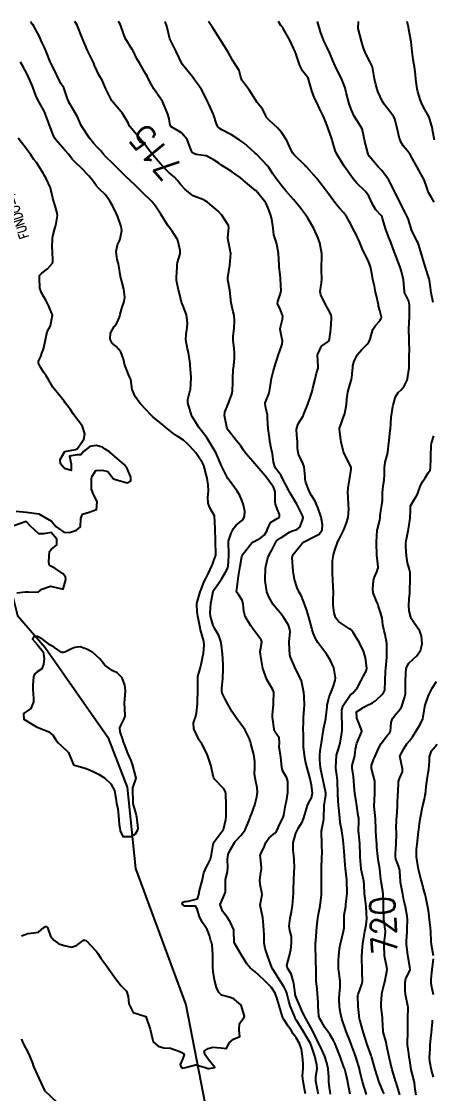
# Model space of a CAD drawing. Header units: metres. Extents: x 298520 to 308411, y 7433745 to 7450750.
# Drawn here: x 298848.1 to 298913.6, y 7450578.9 to 7450750 of the extents above; entities that cross this region are included whole.
import ezdxf
from ezdxf.enums import TextEntityAlignment as Align

# ---------------------------------------------------------------- set-up
doc = ezdxf.new("R2010")
doc.units = ezdxf.units.M
doc.header["$LTSCALE"] = 10
for name, color, linetype in [('Cotas', 45, 'Continuous'), ('Curvas de Nivel 1m', 11, 'Continuous'), ('Curvas de Nivel 5m', 15, 'Continuous'), ('Hidrografia', 140, 'Continuous'), ('TEXTO', 45, 'Continuous')]:
    doc.layers.add(name, color=color, linetype=linetype)
doc.styles.add('ROMANS', font='romans', dxfattribs={"height": 0.2})
doc.styles.add('Style-STANDARD', font='STANDARD.shx')

msp = doc.modelspace()

# ---------------------------------------------------------------- linework, layer by layer
at = {"layer": 'Curvas de Nivel 1m', "flags": 128}
for points, elevation in [([(298893.39, 7450578.9), (298893.27, 7450579.41), (298892.99, 7450580.91), (298892.91, 7450581.79), (298892.98, 7450582.91), (298892.98, 7450583.75), (298892.91, 7450584.91), (298892.72, 7450586.04), (298892.4, 7450586.91), (298891.87, 7450587.81), (298891.4, 7450588.45), (298891.13, 7450588.93), (298890.63, 7450589.68), (298889.9, 7450590.76), (298889.79, 7450590.95), (298889.7, 7450591.16), (298889.16, 7450592.96), (298888.86, 7450594.05), (298888.51, 7450594.96), (298887.97, 7450595.83), (298886.85, 7450596.98), (298885.99, 7450597.76), (298885.33, 7450598.34), (298884.57, 7450599.01), (298884.28, 7450599.29), (298884.01, 7450599.65), (298883.16, 7450601.03), (298882.05, 7450602.91), (298882.01, 7450603.04), (298881.94, 7450604.92), (298881.93, 7450605.04), (298881.36, 7450606.33), (298880.87, 7450607.06), (298880.11, 7450608.04), (298879.78, 7450609.07), (298880.13, 7450609.93), (298880.61, 7450611.06), (298880.64, 7450612.58), (298880.64, 7450613.06), (298880.92, 7450614.31), (298881.01, 7450615.05), (298880.95, 7450616.31), (298881.03, 7450617.05), (298881.42, 7450617.85), (298882.1, 7450619.04), (298882.15, 7450619.14), (298882.25, 7450619.27), (298883.12, 7450620.16), (298883.76, 7450621.02), (298883.92, 7450621.37), (298884.28, 7450622.29), (298884.49, 7450622.82), (298884.57, 7450623.02), (298884.77, 7450623.49), (298885.31, 7450625), (298885.6, 7450626.28), (298885.7, 7450627), (298885.66, 7450627.68), (298885.38, 7450629), (298885.25, 7450629.89), (298885.28, 7450631.01), (298885.29, 7450631.91), (298885.13, 7450633.01), (298884.68, 7450634.76), (298884.62, 7450635.02), (298884.57, 7450635.16), (298884.44, 7450635.54), (298883.69, 7450637.03), (298882.48, 7450638.65), (298882.19, 7450639.04), (298881.7, 7450639.83), (298880.99, 7450641.06), (298880.51, 7450641.93), (298880.15, 7450642.7), (298880.04, 7450643.07), (298880.02, 7450643.58), (298880.17, 7450645.07), (298880.24, 7450646.73), (298880.24, 7450647.06), (298880.23, 7450647.41), (298880.12, 7450649.07), (298880, 7450650.45), (298879.89, 7450651.07), (298879.55, 7450651.99), (298878.89, 7450653.09), (298878.65, 7450653.62), (298878.23, 7450655.09), (298878.16, 7450655.62), (298878.27, 7450657.09), (298878.65, 7450659.03), (298878.67, 7450659.09), (298878.69, 7450659.12), (298878.71, 7450659.16), (298879.52, 7450660.29), (298880.01, 7450661.07), (298880.76, 7450662.39), (298880.97, 7450662.85), (298881.02, 7450663.06), (298881.16, 7450664.69), (298881.17, 7450665.06), (298881.09, 7450666.78), (298881.11, 7450667.06), (298881.54, 7450668.34), (298881.91, 7450669.05), (298882.31, 7450669.58), (298882.85, 7450670.03), (298883.41, 7450670.48), (298883.67, 7450671.03), (298883.7, 7450671.86), (298883.43, 7450673.03), (298883.29, 7450673.43), (298882.9, 7450674.33), (298882.49, 7450675.04), (298881.21, 7450676.78), (298880.99, 7450677.06), (298880.93, 7450677.14), (298879.98, 7450679.07), (298879.25, 7450680.81), (298879.13, 7450681.08), (298878.99, 7450681.37), (298878.35, 7450682.44), (298877.92, 7450683.1), (298877.56, 7450683.65), (298877.02, 7450684.38), (298876.43, 7450685.12), (298875.33, 7450686.85), (298875.19, 7450687.13), (298875.06, 7450687.5), (298874.62, 7450689.13), (298874.59, 7450689.63), (298875, 7450691.13), (298875.02, 7450691.21), (298875.12, 7450693.13), (298874.98, 7450695.13), (298874.96, 7450695.32), (298874.72, 7450697.13), (298874.57, 7450697.74), (298874.28, 7450699.14), (298874.34, 7450700), (298874.51, 7450701.14), (298874.55, 7450701.81), (298874.41, 7450703.14), (298873.86, 7450704.55), (298873.62, 7450705.15), (298873.28, 7450706.54), (298873.12, 7450707.15), (298872.78, 7450708.63), (298872.8, 7450709.16), (298872.9, 7450710.73), (298872.92, 7450711.16), (298872.98, 7450711.52), (298873.36, 7450712.87), (298873.41, 7450713.1), (298873.41, 7450713.15), (298873.37, 7450713.43), (298873.06, 7450714.83), (298872.94, 7450715.16), (298872.1, 7450716.48), (298871.56, 7450717.18), (298871.5, 7450717.26), (298871.42, 7450717.4), (298870.28, 7450719.19), (298869.45, 7450720.48), (298868.85, 7450721.21), (298867.47, 7450722.54), (298866.8, 7450723.23), (298866.15, 7450723.9), (298865.5, 7450724.47), (298864.66, 7450725.26), (298863.52, 7450726.45), (298862.66, 7450727.28), (298861.54, 7450728.37), (298861.1, 7450728.85), (298860.71, 7450729.3), (298860.16, 7450729.92), (298859.56, 7450730.52), (298858.92, 7450731.33), (298857.6, 7450733.34), (298857, 7450734.73), (298856.66, 7450735.35), (298856.26, 7450735.99), (298855.64, 7450737.07), (298855.5, 7450737.37), (298855.44, 7450737.58), (298854.81, 7450739.38), (298854.36, 7450740.06), (298853.72, 7450741.39), (298853.69, 7450741.45), (298852.72, 7450743.4), (298851.99, 7450745.16), (298851.9, 7450745.41), (298851.75, 7450745.78), (298851.22, 7450746.88), (298850.98, 7450747.42), (298850.04, 7450749.19), (298849.88, 7450749.44), (298849.84, 7450749.49), (298849.79, 7450749.54), (298849.57, 7450749.95)], 714), ([(298897.35, 7450578.86), (298897.17, 7450580.26), (298897.11, 7450580.86), (298897.08, 7450581.57), (298896.97, 7450582.86), (298896.79, 7450583.83), (298896.46, 7450584.87), (298895.85, 7450586.18), (298895.51, 7450586.88), (298895.18, 7450587.58), (298894.54, 7450588.89), (298893.89, 7450590.07), (298893.43, 7450590.9), (298892.91, 7450591.91), (298892.45, 7450592.91), (298891.95, 7450594.15), (298891.75, 7450594.73), (298891.72, 7450594.92), (298891.51, 7450596.47), (298891.42, 7450596.93), (298891.09, 7450598.03), (298890.52, 7450598.94), (298890.42, 7450599.36), (298890.83, 7450600.94), (298891.04, 7450601.93), (298891.16, 7450602.93), (298891.12, 7450603.99), (298890.85, 7450604.94), (298890.76, 7450605.62), (298890.95, 7450606.94), (298891.14, 7450607.9), (298891.32, 7450608.93), (298891.43, 7450610.22), (298891.46, 7450610.93), (298891.47, 7450611.61), (298891.5, 7450612.93), (298891.59, 7450614.33), (298891.6, 7450614.93), (298891.55, 7450616.27), (298891.5, 7450616.93), (298891.39, 7450617.77), (298891.39, 7450618.93), (298891.82, 7450620.49), (298892.03, 7450620.92), (298892.27, 7450621.32), (298892.87, 7450622.32), (298893.11, 7450622.91), (298893.38, 7450623.83), (298893.69, 7450624.91), (298893.88, 7450625.34), (298894.33, 7450626.13), (298894.5, 7450626.9), (298894.35, 7450628.15), (298894.17, 7450628.9), (298894.11, 7450629.16), (298893.63, 7450630.91), (298893.38, 7450631.92), (298893.22, 7450632.91), (298893.06, 7450634.27), (298893.03, 7450634.91), (298893.03, 7450636.33), (298893.01, 7450636.91), (298893.04, 7450638.35), (298893.08, 7450638.91), (298893.18, 7450640.23), (298893.19, 7450640.91), (298893.15, 7450642.28), (298893.1, 7450642.91), (298892.72, 7450644.75), (298892.65, 7450644.92), (298892.55, 7450645.11), (298891.67, 7450646.93), (298890.96, 7450648.56), (298890.87, 7450648.94), (298890.78, 7450650.78), (298890.78, 7450650.94), (298890.91, 7450652.66), (298890.89, 7450652.94), (298890.65, 7450653.66), (298889.89, 7450654.95), (298889.33, 7450655.61), (298888.69, 7450656.34), (298888.21, 7450656.97), (298887.52, 7450658.16), (298887.23, 7450658.98), (298886.95, 7450660.78), (298886.94, 7450660.99), (298887.01, 7450662.74), (298887.05, 7450662.99), (298887.37, 7450664.4), (298887.61, 7450664.98), (298888.06, 7450665.71), (298888.7, 7450666.97), (298888.74, 7450667.05), (298888.81, 7450667.16), (298889.44, 7450667.58), (298890.83, 7450668.51), (298891.12, 7450668.65), (298891.98, 7450668.93), (298892.48, 7450669.28), (298892.85, 7450670.22), (298892.99, 7450670.79), (298892.98, 7450670.92), (298892.95, 7450671), (298892.87, 7450671.16), (298892, 7450672.93), (298890.9, 7450674.81), (298890.85, 7450674.89), (298890.83, 7450674.94), (298890.73, 7450675.12), (298889.76, 7450676.96), (298889.48, 7450677.5), (298888.95, 7450678.2), (298888.63, 7450678.64), (298888.46, 7450678.97), (298888.28, 7450679.65), (298888.11, 7450680.97), (298887.92, 7450681.9), (298887.69, 7450682.98), (298887.62, 7450683.59), (298887.41, 7450684.98), (298887.3, 7450686.74), (298887.31, 7450686.99), (298887.29, 7450687.22), (298887.07, 7450688.25), (298886.94, 7450688.99), (298886.94, 7450689.13), (298887.08, 7450689.48), (298887.54, 7450690.54), (298887.64, 7450690.98), (298887.72, 7450691.59), (298887.94, 7450692.98), (298888.2, 7450694.04), (298888.48, 7450694.97), (298888.64, 7450695.47), (298889.12, 7450696.96), (298889.17, 7450697.11), (298889.66, 7450698.48), (298889.68, 7450698.96), (298889.34, 7450700.83), (298889.34, 7450700.96), (298889.71, 7450702.48), (298889.77, 7450702.95), (298889.26, 7450704.2), (298889, 7450704.7), (298888.93, 7450704.96), (298888.95, 7450705.28), (298889.28, 7450706.24), (298889.46, 7450706.79), (298889.48, 7450706.96), (298889.39, 7450708.88), (298889.39, 7450708.96), (298889.32, 7450709.56), (298889.15, 7450710.78), (298889.15, 7450710.96), (298889.16, 7450711.13), (298889.06, 7450712.96), (298888.82, 7450714.41), (298888.63, 7450714.97), (298888.34, 7450715.93), (298888.2, 7450716.98), (298888, 7450718.4), (298887.84, 7450718.98), (298887.74, 7450719.29), (298887.44, 7450720.19), (298887.03, 7450720.99), (298885.48, 7450722.93), (298885.4, 7450723.01), (298883.5, 7450724.57), (298883.25, 7450724.78), (298882.95, 7450725.04), (298882.12, 7450725.66), (298881.51, 7450726.06), (298879.89, 7450727.08), (298879.53, 7450727.33), (298878.67, 7450727.95), (298877.54, 7450728.5), (298875.93, 7450728.74), (298875.55, 7450728.89), (298875.26, 7450729.13), (298875.02, 7450729.67), (298874.49, 7450731.14), (298873.59, 7450732.16), (298871.92, 7450733.18), (298871.78, 7450733.35), (298871.62, 7450734.42), (298871.43, 7450735.18), (298870.91, 7450736.45), (298870.55, 7450737.19), (298869.66, 7450738.52), (298869.17, 7450739.21), (298868.57, 7450740.32), (298868.1, 7450741.22), (298867.7, 7450741.91), (298866.93, 7450743.23), (298866.49, 7450744), (298865.88, 7450745.25), (298865.83, 7450745.34), (298865.75, 7450745.47), (298864.59, 7450747.26), (298863.98, 7450749.08), (298863.91, 7450749.27), (298863.8, 7450749.49), (298863.53, 7450749.95)], 716), ([(298900.47, 7450578.82), (298900.19, 7450580.42), (298900.11, 7450580.83), (298899.8, 7450582.17), (298899.62, 7450582.83), (298899.51, 7450583.14), (298898.88, 7450584.84), (298898.27, 7450586.44), (298898.08, 7450586.85), (298897.87, 7450587.31), (298897.32, 7450588.3), (298896.91, 7450588.86), (298896.47, 7450589.45), (298895.9, 7450590.42), (298895.66, 7450590.88), (298895.52, 7450591.27), (298895.39, 7450592.89), (298895.38, 7450593.45), (298895.28, 7450594.89), (298895.21, 7450595.64), (298895.1, 7450596.89), (298895.06, 7450597.82), (298895.05, 7450598.89), (298895.03, 7450599.87), (298895, 7450600.89), (298894.95, 7450601.98), (298894.96, 7450602.89), (298895.06, 7450603.89), (298895.15, 7450604.89), (298895.24, 7450606.04), (298895.33, 7450606.88), (298895.44, 7450607.54), (298895.71, 7450608.88), (298895.9, 7450610.64), (298895.91, 7450610.87), (298895.92, 7450611.1), (298895.91, 7450612.87), (298895.93, 7450614.61), (298895.93, 7450614.87), (298895.99, 7450616.65), (298896, 7450616.87), (298896.01, 7450617.08), (298895.99, 7450618.87), (298895.92, 7450620.53), (298895.94, 7450620.87), (298896.28, 7450622.68), (298896.31, 7450622.85), (298896.31, 7450622.87), (298896.33, 7450624.85), (298896.34, 7450624.87), (298896.62, 7450626.57), (298896.61, 7450626.87), (298896.35, 7450628.11), (298896.18, 7450628.87), (298895.85, 7450630.35), (298895.75, 7450630.88), (298895.66, 7450632.15), (298895.65, 7450632.88), (298895.7, 7450633.59), (298895.9, 7450634.88), (298896.2, 7450636.63), (298896.24, 7450636.87), (298896.26, 7450637.06), (298896.47, 7450638.03), (298896.61, 7450638.74), (298896.63, 7450638.87), (298896.81, 7450640.56), (298896.85, 7450640.87), (298897.15, 7450642.23), (298897.39, 7450642.86), (298897.74, 7450643.65), (298898.13, 7450644.85), (298898.17, 7450645.24), (298897.87, 7450646.86), (298897.33, 7450648.11), (298896.85, 7450648.87), (298896.6, 7450649.2), (298895.32, 7450650.89), (298895.06, 7450651.33), (298894.64, 7450652.28), (298894.43, 7450652.9), (298894.36, 7450653.19), (298893.93, 7450654.91), (298893.6, 7450655.99), (298893.29, 7450656.91), (298892.71, 7450658.25), (298892.35, 7450658.92), (298892.04, 7450659.61), (298891.62, 7450660.93), (298891.42, 7450662.27), (298891.36, 7450662.93), (298891.26, 7450664.46), (298891.41, 7450664.93), (298892.02, 7450665.71), (298892.81, 7450666.65), (298893.15, 7450666.92), (298894.82, 7450667.77), (298895.53, 7450668.18), (298896.01, 7450668.88), (298896.08, 7450669.64), (298895.87, 7450670.88), (298895.36, 7450672.4), (298895.15, 7450672.89), (298894.89, 7450673.43), (298894.34, 7450674.34), (298894.02, 7450674.9), (298893.44, 7450676.39), (298893.33, 7450676.91), (298893.31, 7450677.29), (298893.18, 7450678.92), (298892.96, 7450679.47), (298892.28, 7450680.93), (298892.1, 7450681.82), (298892.08, 7450682.93), (298891.97, 7450683.97), (298891.94, 7450684.93), (298892.21, 7450685.76), (298892.93, 7450686.92), (298892.98, 7450687), (298893.06, 7450687.18), (298893.77, 7450688.91), (298894.12, 7450689.95), (298894.41, 7450690.9), (298894.56, 7450691.44), (298894.9, 7450692.89), (298895.13, 7450693.84), (298895.38, 7450694.65), (298895.41, 7450694.89), (298895.31, 7450696.75), (298895.32, 7450696.89), (298895.91, 7450698.16), (298896.91, 7450698.87), (298897.09, 7450698.97), (298897.2, 7450699.26), (298897.43, 7450700.87), (298897.5, 7450702.6), (298897.52, 7450702.87), (298897.49, 7450703.12), (298897.25, 7450703.6), (298896.53, 7450704.88), (298895.84, 7450706.33), (298895.73, 7450706.89), (298895.94, 7450708.25), (298895.99, 7450708.88), (298895.94, 7450710.27), (298895.93, 7450710.88), (298895.99, 7450712.24), (298895.97, 7450712.88), (298895.64, 7450714.63), (298895.56, 7450714.89), (298895.39, 7450715.36), (298894.69, 7450716.9), (298893.75, 7450718.59), (298893.54, 7450718.91), (298893.43, 7450719.06), (298892.64, 7450720.12), (298891.98, 7450720.93), (298891.46, 7450721.53), (298890.23, 7450722.95), (298889.49, 7450723.82), (298889, 7450724.47), (298888.64, 7450724.97), (298888.18, 7450725.65), (298887.52, 7450726.65), (298887.24, 7450726.99), (298885.55, 7450728.77), (298885.3, 7450729.01), (298883.57, 7450730.53), (298883.28, 7450730.74), (298882.82, 7450731.04), (298881.58, 7450731.86), (298880.03, 7450732.64), (298879.6, 7450732.91), (298879.43, 7450733.08), (298879.24, 7450733.45), (298878.72, 7450735.09), (298877.97, 7450736.76), (298877.81, 7450737.1), (298877.65, 7450737.46), (298876.78, 7450739.11), (298876.32, 7450739.76), (298875.69, 7450740.64), (298875.34, 7450741.13), (298873.72, 7450743.15), (298872.74, 7450745.16), (298871.76, 7450747.17), (298871.24, 7450749.18), (298870.99, 7450749.95)], 717), ([(298903.1, 7450578.79), (298902.76, 7450579.78), (298902.47, 7450580.8), (298902.06, 7450582.56), (298902.01, 7450582.81), (298901.97, 7450582.96), (298901.82, 7450583.43), (298901.39, 7450584.81), (298901.13, 7450585.54), (298900.65, 7450586.82), (298900.44, 7450587.4), (298899.88, 7450588.83), (298899.15, 7450590.84), (298898.95, 7450591.81), (298898.81, 7450592.84), (298898.74, 7450594.04), (298898.78, 7450594.84), (298898.89, 7450595.91), (298898.92, 7450596.84), (298898.72, 7450598.11), (298898.63, 7450598.84), (298898.66, 7450600.2), (298898.69, 7450600.84), (298898.8, 7450602.08), (298898.95, 7450602.84), (298899.17, 7450603.73), (298899.45, 7450604.84), (298899.53, 7450605.38), (298899.54, 7450606.84), (298899.56, 7450607.37), (298899.78, 7450608.83), (298899.82, 7450609.13), (298900.01, 7450610.83), (298900.01, 7450610.96), (298899.97, 7450612.83), (298899.95, 7450613.05), (298899.73, 7450614.83), (298899.69, 7450615.35), (298899.57, 7450616.84), (298899.52, 7450617.54), (298899.42, 7450618.84), (298899.33, 7450619.76), (298899.16, 7450620.84), (298898.92, 7450622.2), (298898.85, 7450622.84), (298898.67, 7450624.49), (298898.62, 7450624.85), (298898.53, 7450626.65), (298898.53, 7450626.85), (298898.49, 7450628.72), (298898.48, 7450628.85), (298898.37, 7450629.73), (298898.23, 7450630.85), (298898.23, 7450631.01), (298898.3, 7450632.85), (298898.31, 7450632.94), (298898.41, 7450633.23), (298898.79, 7450634.48), (298898.88, 7450634.85), (298899.13, 7450636.16), (298899.23, 7450636.84), (298899.2, 7450638.11), (298899.16, 7450638.84), (298899.17, 7450640.17), (298899.37, 7450640.84), (298900.52, 7450642.51), (298900.69, 7450642.65), (298900.93, 7450642.82), (298901.64, 7450643.7), (298902.23, 7450644.8), (298902.33, 7450645.02), (298902.56, 7450645.45), (298903.04, 7450646.32), (298903.15, 7450646.79), (298902.93, 7450648.45), (298902.85, 7450648.8), (298902.6, 7450649.52), (298901.96, 7450650.81), (298900.96, 7450652.5), (298900.74, 7450652.82), (298900.64, 7450652.92), (298900.39, 7450653.08), (298898.66, 7450654.24), (298898.18, 7450654.85), (298897.92, 7450655.61), (298897.78, 7450656.86), (298897.77, 7450657.79), (298897.82, 7450658.86), (298897.81, 7450659.77), (298897.75, 7450660.86), (298897.68, 7450661.93), (298897.66, 7450662.86), (298897.7, 7450663.93), (298897.86, 7450664.86), (298898.06, 7450665.59), (298898.45, 7450666.85), (298898.57, 7450667.09), (298898.82, 7450667.48), (298899.5, 7450668.84), (298899.88, 7450669.8), (298900.18, 7450670.83), (298900.26, 7450672.22), (298900.24, 7450672.83), (298900.18, 7450674.12), (298900.12, 7450674.83), (298900.17, 7450675.58), (298900.4, 7450676.83), (298900.65, 7450678.53), (298900.63, 7450678.82), (298900.39, 7450679.4), (298899.63, 7450680.84), (298899.45, 7450681.3), (298899.07, 7450682.85), (298899.06, 7450682.91), (298899.01, 7450683.22), (298898.79, 7450684.85), (298898.81, 7450685.07), (298899.04, 7450685.79), (298899.34, 7450686.56), (298899.45, 7450686.84), (298899.63, 7450687.41), (298899.91, 7450688.84), (298899.96, 7450689.72), (298900.11, 7450690.83), (298900.33, 7450691.6), (298900.73, 7450692.82), (298900.78, 7450693.17), (298900.9, 7450694.82), (298900.94, 7450695.03), (298901.16, 7450695.75), (298901.48, 7450696.5), (298901.67, 7450696.82), (298902.35, 7450697.64), (298903.19, 7450698.45), (298903.47, 7450698.8), (298903.68, 7450699.27), (298904.13, 7450700.79), (298904.54, 7450701.47), (298905.23, 7450702.2), (298905.45, 7450702.56), (298905.47, 7450702.77), (298905.25, 7450703.85), (298905.04, 7450704.55), (298904.99, 7450704.77), (298904.69, 7450706.19), (298904.56, 7450706.78), (298904.38, 7450707.7), (298904.13, 7450708.79), (298904, 7450709.47), (298903.76, 7450710.79), (298903.35, 7450711.82), (298902.83, 7450712.81), (298902.43, 7450713.75), (298902, 7450714.81), (298901.4, 7450716.09), (298901, 7450716.82), (298900.54, 7450717.7), (298899.92, 7450718.84), (298899.44, 7450719.49), (298898.79, 7450720.19), (298898.21, 7450720.86), (298897.47, 7450721.85), (298896.7, 7450722.88), (298895.5, 7450724.46), (298895.16, 7450724.89), (298893.52, 7450726.75), (298893.44, 7450726.83), (298893.36, 7450726.91), (298891.55, 7450728.66), (298891.33, 7450728.94), (298891.08, 7450729.42), (298890.37, 7450730.95), (298889.59, 7450732.16), (298888.89, 7450732.97), (298887.61, 7450734.13), (298887.2, 7450734.57), (298886.99, 7450734.99), (298886.56, 7450735.92), (298885.64, 7450737.01), (298884.39, 7450739.02), (298883.68, 7450739.96), (298883.23, 7450740.57), (298883.07, 7450741.04), (298882.81, 7450742.15), (298882.21, 7450743.05), (298881.72, 7450743.75), (298881.02, 7450745.07), (298879.76, 7450747.08), (298878.51, 7450749.09), (298877.9, 7450749.95)], 718), ([(298905.91, 7450578.9), (298905.77, 7450579.22), (298905.1, 7450580.77), (298904.78, 7450581.79), (298904.5, 7450582.77), (298903.94, 7450584.67), (298903.91, 7450584.78), (298903.84, 7450585.01), (298903.23, 7450586.79), (298902.88, 7450587.79), (298902.55, 7450588.79), (298902.02, 7450590.68), (298902, 7450590.8), (298901.91, 7450591.39), (298901.77, 7450592.8), (298901.74, 7450594.59), (298901.77, 7450594.8), (298901.96, 7450595.34), (298902.38, 7450596.39), (298902.45, 7450596.8), (298902.42, 7450598.37), (298902.4, 7450598.8), (298902.35, 7450600.47), (298902.36, 7450600.8), (298902.47, 7450602.38), (298902.51, 7450602.8), (298902.71, 7450604.15), (298902.83, 7450604.79), (298903.04, 7450605.83), (298903.13, 7450606.79), (298903.11, 7450607.79), (298903.04, 7450608.79), (298902.88, 7450610.05), (298902.8, 7450610.79), (298902.75, 7450612.21), (298902.68, 7450612.79), (298902.27, 7450614.72), (298902.25, 7450614.8), (298902.2, 7450615.42), (298902.1, 7450616.69), (298902.09, 7450616.8), (298902.09, 7450616.93), (298902.03, 7450618.8), (298901.86, 7450620.41), (298901.84, 7450620.81), (298901.88, 7450622.4), (298901.86, 7450622.81), (298901.79, 7450623.31), (298901.56, 7450624.81), (298901.39, 7450625.88), (298901.26, 7450626.82), (298901.14, 7450628.03), (298901.1, 7450628.82), (298901.04, 7450629.49), (298900.79, 7450630.82), (298900.83, 7450631.27), (298901.22, 7450632.82), (298901.36, 7450633.87), (298901.54, 7450634.81), (298902.33, 7450636.68), (298902.34, 7450636.8), (298901.82, 7450638.16), (298901.55, 7450638.81), (298901.48, 7450639.82), (298902.5, 7450640.49), (298902.7, 7450640.59), (298903.07, 7450640.79), (298904.04, 7450641.25), (298904.51, 7450641.56), (298905.78, 7450642.76), (298906.02, 7450643.26), (298906.07, 7450644.76), (298906.11, 7450646.3), (298906.16, 7450646.76), (298906.33, 7450648.49), (298906.32, 7450648.75), (298906.32, 7450649.04), (298906.33, 7450650.75), (298906.06, 7450652.18), (298905.9, 7450652.76), (298905.7, 7450653.72), (298905.58, 7450654.77), (298905.41, 7450655.5), (298904.98, 7450656.78), (298904.91, 7450656.99), (298904.7, 7450657.46), (298904.18, 7450658.79), (298904.1, 7450659.41), (298904.21, 7450660.79), (298904.32, 7450661.21), (298904.76, 7450662.18), (298904.96, 7450662.78), (298904.97, 7450662.98), (298904.78, 7450664.41), (298904.74, 7450664.78), (298904.74, 7450664.82), (298904.72, 7450666.78), (298904.72, 7450666.87), (298904.79, 7450668.78), (298904.8, 7450668.82), (298904.84, 7450668.95), (298905.23, 7450670.4), (298905.26, 7450670.77), (298905.29, 7450671.2), (298905.55, 7450672.77), (298905.63, 7450673.51), (298905.64, 7450674.76), (298905.78, 7450675.9), (298905.91, 7450676.76), (298905.96, 7450677.74), (298905.99, 7450678.76), (298906.09, 7450679.63), (298906.41, 7450680.76), (298906.5, 7450681.23), (298906.66, 7450682.75), (298906.7, 7450683.06), (298906.9, 7450684.75), (298906.91, 7450684.86), (298907.05, 7450686.75), (298907.31, 7450688.51), (298907.35, 7450688.75), (298907.74, 7450690.09), (298908.15, 7450690.74), (298908.63, 7450691.2), (298909.11, 7450691.77), (298909.45, 7450692.39), (298909.57, 7450692.72), (298909.7, 7450693.3), (298909.9, 7450694.72), (298909.89, 7450695.99), (298909.89, 7450696.72), (298909.95, 7450697.49), (298909.92, 7450698.72), (298909.88, 7450699.4), (298909.83, 7450700.72), (298909.91, 7450702.04), (298909.95, 7450702.72), (298909.94, 7450703.4), (298909.98, 7450704.72), (298909.87, 7450705.32), (298909.28, 7450706.49), (298909.18, 7450706.73), (298909.15, 7450706.87), (298909.02, 7450708.72), (298908.68, 7450710.08), (298908.46, 7450710.73), (298907.95, 7450712.14), (298907.7, 7450712.74), (298907.61, 7450712.99), (298907.37, 7450713.66), (298906.96, 7450714.75), (298906.67, 7450715.48), (298906.2, 7450716.76), (298905.67, 7450718.53), (298905.58, 7450718.77), (298905.43, 7450718.98), (298904.57, 7450719.91), (298904.06, 7450720.79), (298903.47, 7450722.08), (298902.94, 7450722.81), (298901.5, 7450724.21), (298900.97, 7450724.83), (298899.52, 7450726.84), (298898.29, 7450728.86), (298898.08, 7450729.39), (298897.68, 7450730.87), (298897.65, 7450730.95), (298897.58, 7450731.2), (298897, 7450732.88), (298896.61, 7450733.88), (298896.17, 7450734.88), (298895.63, 7450736.08), (298895.23, 7450736.89), (298894.82, 7450737.73), (298894.37, 7450738.9), (298893.87, 7450740.73), (298893.81, 7450740.91), (298893.69, 7450741.08), (298892.87, 7450742.09), (298892.45, 7450742.93), (298891.84, 7450744.84), (298891.81, 7450744.94), (298891.79, 7450744.99), (298891.74, 7450745.09), (298890.85, 7450746.95), (298889.79, 7450748.81), (298889.69, 7450748.96), (298889.45, 7450749.31), (298889.09, 7450749.95)], 719), ([(298913.9, 7450721.12), (298913.46, 7450721.85), (298912.98, 7450722.68), (298912.72, 7450723.45), (298912.3, 7450724.69), (298911.52, 7450726.11), (298911.16, 7450726.7), (298910.71, 7450727.53), (298910.07, 7450728.71), (298909.56, 7450729.39), (298908.94, 7450730.1), (298908.55, 7450730.74), (298908.33, 7450731.48), (298908.06, 7450732.74), (298907.62, 7450734.37), (298907.44, 7450734.75), (298906.8, 7450735.59), (298905.9, 7450736.77), (298905.65, 7450737.16), (298904.92, 7450738.78), (298904.57, 7450739.9), (298904.39, 7450740.78), (298904.1, 7450742.39), (298903.99, 7450742.79), (298903.72, 7450743.36), (298902.97, 7450744.8), (298902.62, 7450745.67), (298902.3, 7450746.81), (298901.79, 7450748.82), (298901.84, 7450749.95)], 721), ([(298913.93, 7450731.03), (298913.63, 7450732.68), (298913.6, 7450732.89), (298913.07, 7450734.69), (298912.42, 7450735.91), (298911.96, 7450736.7), (298911.66, 7450737.52), (298911.3, 7450738.7), (298911.18, 7450739.21), (298910.96, 7450740.71), (298910.9, 7450741.51), (298910.77, 7450742.71), (298910.56, 7450743.88), (298910.42, 7450744.71), (298910.3, 7450746.17), (298910.23, 7450746.72), (298909.86, 7450748.64), (298909.85, 7450748.72), (298909.79, 7450749.06), (298909.61, 7450749.95)], 722), ([(298848.06, 7450604.12), (298849.07, 7450604.45), (298850.06, 7450604.57), (298850.81, 7450604.66), (298851.66, 7450605.4), (298851.89, 7450605.59), (298852.08, 7450605.58), (298852.22, 7450605.4), (298852.72, 7450604.05), (298853.22, 7450603.38), (298854.04, 7450602.83), (298854.87, 7450602.53), (298856.04, 7450602.31), (298856.84, 7450602.54), (298857.9, 7450603.33), (298857.99, 7450603.4), (298858.05, 7450603.42), (298858.15, 7450603.42), (298858.38, 7450603.33), (298860.03, 7450601.59), (298860.23, 7450601.3), (298860.75, 7450600.55), (298861.67, 7450599.28), (298862, 7450598.78), (298863.08, 7450597.27), (298863.97, 7450596.14), (298864.82, 7450595.25), (298865.11, 7450594.41), (298865.22, 7450593.24), (298865.91, 7450591.87), (298867.9, 7450591.21), (298868.62, 7450589.2), (298868.8, 7450588.28), (298869.09, 7450587.2), (298869.85, 7450586.51), (298870.78, 7450586.24), (298871.85, 7450586.16), (298873.34, 7450585.64), (298873.84, 7450585.38), (298874.03, 7450585.14), (298873.83, 7450584.51), (298873.4, 7450583.56), (298873.55, 7450583.14), (298873.81, 7450583), (298874.47, 7450583.13), (298875.82, 7450583.54), (298877.45, 7450583.09), (298877.81, 7450582.96), (298877.97, 7450582.93), (298878.9, 7450583.08), (298877.83, 7450584.42), (298877.39, 7450585.09), (298877.22, 7450585.72), (298877.85, 7450586.14), (298878.57, 7450586.36), (298879.85, 7450586.21), (298880.77, 7450586.13), (298881.2, 7450587.05), (298881.87, 7450587.6), (298882.88, 7450588.03), (298882.82, 7450589.03), (298882.83, 7450590.09), (298883.56, 7450591.02), (298883.67, 7450591.26), (298883.13, 7450593.03), (298881.94, 7450594.07), (298881.19, 7450594.3), (298879.95, 7450594.65), (298879.53, 7450595.07), (298879.18, 7450595.86), (298878.88, 7450597.08), (298878.66, 7450598.41), (298878.59, 7450599.08), (298878.59, 7450600.51), (298878.6, 7450601.08), (298878.48, 7450602.65), (298878.36, 7450603.09), (298878.29, 7450603.32), (298878.06, 7450604.14), (298877.79, 7450604.82), (298877.68, 7450605.09), (298876.93, 7450606.25), (298876.47, 7450607.11), (298876.11, 7450608.38), (298875.83, 7450608.83), (298874.12, 7450608.85), (298873.71, 7450609.14), (298873.81, 7450609.46), (298874.13, 7450609.59), (298874.65, 7450609.65), (298876.13, 7450610), (298876.39, 7450610.86), (298876.43, 7450611.11), (298876.78, 7450612.49), (298876.92, 7450613.1), (298877.15, 7450614.14), (298877.56, 7450615.1), (298877.8, 7450615.49), (298878.21, 7450616.35), (298878.38, 7450617.09), (298878.63, 7450618.69), (298878.8, 7450619.08), (298880.26, 7450621.01), (298880.28, 7450621.04), (298880.29, 7450621.06), (298880.67, 7450622.67), (298880.72, 7450623.06), (298880.74, 7450624.62), (298880.74, 7450625.06), (298880.68, 7450626.71), (298880.62, 7450627.06), (298880.34, 7450627.53), (298878.87, 7450629.08), (298878.69, 7450629.41), (298878.38, 7450630.85), (298878.33, 7450631.09), (298878.31, 7450631.16), (298877.67, 7450633.1), (298876.83, 7450634.71), (298876.57, 7450635.11), (298876.44, 7450635.32), (298875.55, 7450637.12), (298875.53, 7450638.06), (298875.87, 7450639.12), (298875.98, 7450639.62), (298876.15, 7450641.11), (298876.17, 7450641.45), (298876.19, 7450643.11), (298876.19, 7450643.45), (298876.18, 7450645.11), (298876.22, 7450645.45), (298876.57, 7450646.72), (298876.65, 7450647.03), (298876.67, 7450647.11), (298877.01, 7450648.69), (298877.08, 7450649.11), (298877.22, 7450650.5), (298877.16, 7450651.1), (298876.64, 7450652.91), (298876.58, 7450653.11), (298876.56, 7450653.2), (298876.2, 7450655.11), (298876.09, 7450655.7), (298876.06, 7450657.12), (298876.57, 7450658.97), (298876.62, 7450659.11), (298876.65, 7450659.18), (298876.72, 7450659.33), (298877.23, 7450660.61), (298877.47, 7450661.1), (298877.91, 7450661.94), (298878.46, 7450663.09), (298878.54, 7450663.31), (298878.78, 7450663.95), (298879.05, 7450664.82), (298879.08, 7450665.08), (298879.01, 7450666.88), (298879, 7450667.08), (298878.96, 7450668.95), (298878.96, 7450669.08), (298878.86, 7450671.08), (298878.13, 7450672.34), (298877.84, 7450673.1), (298877.82, 7450674.02), (298877.89, 7450675.1), (298877.87, 7450676.04), (298877.7, 7450677.1), (298877.54, 7450677.7), (298877.15, 7450679.11), (298876.96, 7450679.55), (298875.86, 7450681.12), (298874.99, 7450682.17), (298874.51, 7450682.64), (298873.91, 7450683.14), (298873.01, 7450683.76), (298872.16, 7450684.31), (298871.09, 7450685.18), (298871.02, 7450685.24), (298870.68, 7450685.53), (298869.05, 7450686.9), (298868.69, 7450687.21), (298867.89, 7450688.05), (298867.07, 7450688.96), (298866.84, 7450689.23), (298866.19, 7450690.14), (298865.75, 7450691.24), (298865.51, 7450692.86), (298865.33, 7450693.25), (298865.13, 7450693.66), (298864.52, 7450695.26), (298864.34, 7450696.07), (298863.94, 7450697.26), (298863.18, 7450698.08), (298862.55, 7450698.64), (298862.2, 7450699.28), (298862.25, 7450700.24), (298862.88, 7450701.28), (298863.23, 7450701.73), (298863.73, 7450702.78), (298863.82, 7450703.26), (298864.13, 7450704.38), (298864.45, 7450705.26), (298864.54, 7450705.99), (298864.41, 7450707.26), (298864.09, 7450708.48), (298863.87, 7450709.26), (298863.6, 7450710.99), (298863.55, 7450711.27), (298863.34, 7450711.97), (298863.17, 7450713.27), (298863.37, 7450714.32), (298863.7, 7450714.95), (298863.84, 7450715.27), (298864.08, 7450716.59), (298864, 7450717.26), (298863.43, 7450718.79), (298863.29, 7450719.13), (298863.23, 7450719.27), (298862.63, 7450720.46), (298862.19, 7450721.29), (298861.47, 7450722.27), (298860.42, 7450723.31), (298859.98, 7450723.8), (298859.49, 7450724.49), (298858.84, 7450725.33), (298857.52, 7450726.63), (298856.78, 7450727.35), (298856.17, 7450728), (298855.55, 7450728.77), (298855.04, 7450729.38), (298853.57, 7450731.04), (298853.34, 7450731.39), (298853.13, 7450731.84), (298852.52, 7450733.4), (298851.92, 7450735.1), (298851.81, 7450735.41), (298851.63, 7450735.76), (298850.67, 7450737.42), (298850.36, 7450738.13), (298849.9, 7450739.44), (298849.84, 7450739.6), (298849.68, 7450739.98), (298849.02, 7450741.45), (298848.23, 7450742.94), (298847.9, 7450743.46)], 713), ([(298847.25, 7450671.85), (298848.87, 7450671.66), (298850.86, 7450671.42), (298852.85, 7450670.23), (298853.57, 7450669.38), (298854.82, 7450668.5), (298855.75, 7450668.44), (298856.83, 7450668.8), (298857.48, 7450669.34), (298857.54, 7450670.65), (298857.8, 7450671.34), (298858.87, 7450671.68), (298860.06, 7450672.12), (298860.16, 7450673.31), (298859.44, 7450674.78), (298859.26, 7450675.32), (298859.24, 7450677.01), (298859.29, 7450677.32), (298859.94, 7450678.31), (298860.94, 7450678.39), (298861.83, 7450678.18), (298862.55, 7450677.28), (298862.71, 7450677.05), (298862.93, 7450676.94), (298863.42, 7450676.77), (298864.92, 7450676.36), (298865.52, 7450676.66), (298865.54, 7450677.24), (298864.95, 7450678.62), (298864.45, 7450679.26), (298862.97, 7450680.55), (298862.1, 7450681.28), (298861.45, 7450681.75), (298860.99, 7450682.02), (298859.98, 7450682.32), (298858.99, 7450682.15), (298857.98, 7450681.34), (298857.52, 7450680.8), (298856.97, 7450680.81), (298855.71, 7450680.62), (298856.01, 7450679.36), (298856, 7450678.3), (298854.95, 7450678.66), (298854.28, 7450679.38), (298854.25, 7450680.09), (298854.98, 7450681.37), (298856.69, 7450681.65), (298856.99, 7450681.83), (298858.04, 7450683.33), (298858.19, 7450684.15), (298857.83, 7450685.34), (298857.5, 7450685.8), (298857.04, 7450686.34), (298856.3, 7450687.36), (298855.82, 7450688.12), (298855.07, 7450689.14), (298854.89, 7450689.37), (298854.05, 7450690.42), (298853.25, 7450691.39), (298853.1, 7450691.59), (298852.43, 7450692.71), (298852.04, 7450693.41), (298851.66, 7450693.95), (298851.14, 7450694.72), (298850.77, 7450695.42), (298850.79, 7450695.78), (298851.16, 7450696.53), (298851.39, 7450697.2), (298851.46, 7450697.42), (298851.65, 7450697.88), (298851.98, 7450699.41), (298852.2, 7450700.42), (298852.7, 7450701.4), (298853.02, 7450703.17), (298852.94, 7450703.39), (298852.42, 7450704.56), (298852, 7450705.41), (298851.28, 7450706.65), (298851.01, 7450707.41), (298850.94, 7450709.04), (298850.97, 7450709.42), (298851.11, 7450709.61), (298851.32, 7450709.78), (298852.22, 7450710.51), (298853.01, 7450711.39), (298853.09, 7450711.65), (298853.01, 7450713.39), (298852.99, 7450713.77), (298853.05, 7450715.39), (298853.09, 7450715.69), (298853.41, 7450716.94), (298853.51, 7450717.29), (298853.53, 7450717.39), (298853.8, 7450719.02), (298853.77, 7450719.39), (298853.44, 7450720.52), (298853.17, 7450721.39), (298853.08, 7450721.77), (298852.72, 7450723.4), (298851.99, 7450724.91), (298851.69, 7450725.41), (298851.51, 7450725.73), (298850.47, 7450727.43), (298850.06, 7450727.95), (298849.55, 7450728.66), (298848.99, 7450729.45), (298847.57, 7450731.35)], 712), ([(298847.36, 7450658.81), (298848.72, 7450658.99), (298849.19, 7450658.96), (298850.72, 7450658.92), (298851.02, 7450659.11), (298851.33, 7450659.41), (298852.73, 7450659.89), (298854.72, 7450659.37), (298855.15, 7450660.96), (298855.12, 7450661.37), (298854.75, 7450661.85), (298853.38, 7450662.76), (298852.76, 7450663.04), (298852.54, 7450663.17), (298852.47, 7450663.39), (298852.43, 7450663.73), (298852.55, 7450665.39), (298852.8, 7450665.72), (298853.71, 7450666.48), (298853.69, 7450667.38), (298852.82, 7450668.43), (298851.65, 7450668.24), (298850.82, 7450668.23), (298849.52, 7450669.43), (298848.85, 7450670.16), (298846.84, 7450669.47)], 712), ([(298911.04, 7450578.7), (298910.88, 7450579.59), (298910.74, 7450580.7), (298910.38, 7450582.12), (298910.24, 7450582.71), (298909.95, 7450584.59), (298909.93, 7450584.71), (298909.84, 7450585.34), (298909.63, 7450586.71), (298909.62, 7450586.95), (298909.69, 7450588.71), (298909.69, 7450588.9), (298909.67, 7450590.71), (298909.69, 7450590.93), (298909.73, 7450592.71), (298909.69, 7450592.95), (298909.32, 7450594.72), (298909.25, 7450595.43), (298909.27, 7450596.72), (298909.4, 7450597.3), (298910, 7450598.54), (298910.06, 7450598.66), (298910.06, 7450598.71), (298910.01, 7450599.16), (298909.75, 7450600.71), (298909.69, 7450601.05), (298909.46, 7450602.72), (298909.47, 7450603.31), (298909.58, 7450604.71), (298909.59, 7450605.2), (298909.63, 7450606.71), (298909.59, 7450607.22), (298909.3, 7450608.72), (298909.08, 7450609.78), (298908.88, 7450610.72), (298908.56, 7450612.32), (298908.51, 7450612.73), (298908.43, 7450614.49), (298908.38, 7450614.73), (298908.2, 7450615.25), (298907.8, 7450616.33), (298907.72, 7450616.74), (298907.72, 7450617.24), (298907.81, 7450618.74), (298907.88, 7450620.36), (298907.86, 7450620.73), (298907.84, 7450621.17), (298907.9, 7450622.73), (298907.93, 7450623.09), (298908.05, 7450624.73), (298908.07, 7450624.98), (298908.12, 7450626.73), (298908.13, 7450626.94), (298908.23, 7450628.73), (298908.24, 7450628.85), (298908.37, 7450629.17), (298908.82, 7450630.28), (298908.85, 7450630.73), (298908.4, 7450632.73), (298909.12, 7450634.02), (298909.54, 7450634.72), (298909.95, 7450635.21), (298910.44, 7450635.85), (298910.98, 7450636.7), (298911.69, 7450637.92), (298912.07, 7450638.69), (298912.15, 7450639.01), (298912.41, 7450640.68), (298912.51, 7450641.07), (298912.92, 7450642.27), (298913.08, 7450642.67), (298913.59, 7450643.62), (298914.24, 7450644.66)], 721), ([(298913.77, 7450600.92), (298913.47, 7450602.67), (298913.43, 7450603.3), (298913.38, 7450604.67), (298913.3, 7450605.45), (298913.16, 7450606.67), (298913.04, 7450607.74), (298912.88, 7450608.67), (298912.54, 7450610.28), (298912.45, 7450610.68), (298912.15, 7450611.83), (298911.97, 7450612.49), (298911.92, 7450612.68), (298911.84, 7450613.01), (298911.41, 7450614.69), (298911.21, 7450615.7), (298911.08, 7450616.7), (298911.07, 7450617.86), (298911.16, 7450618.7), (298911.3, 7450619.74), (298911.39, 7450620.69), (298911.56, 7450621.98), (298911.67, 7450622.69), (298911.76, 7450623.22), (298912.03, 7450624.68), (298912.33, 7450625.91), (298912.48, 7450626.53), (298912.51, 7450626.68), (298912.66, 7450628.37), (298912.7, 7450628.68), (298912.94, 7450630.11), (298913.03, 7450630.67), (298913.13, 7450631.94), (298913.16, 7450632.67), (298913.47, 7450633.62), (298914.37, 7450634.66)], 722), ([(298913.81, 7450594.66), (298913.45, 7450596.15), (298913.4, 7450596.67), (298913.44, 7450597.21), (298913.57, 7450598.67), (298913.8, 7450600.45)], 722), ([(298913.8, 7450581.56), (298913.46, 7450582.67), (298913.19, 7450584.03), (298913.15, 7450584.67), (298913.24, 7450586.06), (298913.27, 7450586.67), (298913.3, 7450587.23), (298913.47, 7450588.67), (298913.63, 7450590.39), (298913.65, 7450590.66)], 722), ([(298848.07, 7450587.65), (298848.14, 7450587.45), (298848.37, 7450586.93), (298849.12, 7450585.43), (298849.34, 7450584.94), (298849.82, 7450583.76), (298849.96, 7450583.42), (298850.06, 7450583.16), (298850.82, 7450581.41), (298851.76, 7450579.4), (298853.74, 7450577.57)], 714)]:
    msp.add_lwpolyline(points, dxfattribs=dict(at, elevation=elevation))
at = {"layer": 'Curvas de Nivel 1m', "elevation": 712, "flags": 128}
msp.add_lwpolyline([(298850.63, 7450651.83), (298850.18, 7450651.88), (298849.81, 7450651.43), (298850.61, 7450650.54), (298851.56, 7450649.41), (298851.7, 7450648.29), (298851.61, 7450647.41), (298851.31, 7450646.67), (298850.56, 7450646.21), (298850.15, 7450645.83), (298850.02, 7450645.43), (298849.88, 7450644.09), (298849.88, 7450643.43), (298850, 7450641.93), (298849.99, 7450641.43), (298849.55, 7450640.37), (298848.48, 7450639.64), (298848.39, 7450639.44), (298848.47, 7450638.64), (298850.45, 7450637.42), (298852.45, 7450636.62), (298853.12, 7450636.07), (298853.53, 7450635.38), (298853.92, 7450634.87), (298854.42, 7450634.47), (298855.55, 7450633.36), (298856.38, 7450631.35), (298858.38, 7450630.78), (298859.43, 7450630.37), (298860.37, 7450629.89), (298861.3, 7450629.29), (298862.35, 7450628.35), (298862.93, 7450627.27), (298863.13, 7450626.08), (298863.23, 7450625.27), (298863.43, 7450624.38), (298863.57, 7450623.26), (298863.68, 7450621.85), (298863.76, 7450621.26), (298863.84, 7450620.84), (298864.25, 7450619.92), (298865.55, 7450619.93), (298866.25, 7450620.38), (298866.6, 7450620.88), (298866.67, 7450621.23), (298866.45, 7450623.07), (298866.42, 7450623.23), (298866.3, 7450623.7), (298865.91, 7450625.23), (298865.88, 7450625.67), (298865.84, 7450627.23), (298865.86, 7450627.71), (298866.36, 7450629.23), (298865.85, 7450631.24), (298865.57, 7450632.06), (298865.04, 7450633.24), (298864.43, 7450634.78), (298864.32, 7450635.14), (298864.29, 7450635.25), (298863.82, 7450636.64), (298863.77, 7450637.26), (298863.99, 7450637.73), (298864.47, 7450638.72), (298864.61, 7450639.12), (298864.62, 7450639.25), (298864.5, 7450641.25), (298864.64, 7450643.13), (298864.64, 7450643.25), (298864.54, 7450644.08), (298864.13, 7450645.26), (298863.32, 7450646.03), (298862.56, 7450646.4), (298861.35, 7450647.29), (298860.59, 7450648.27), (298859.47, 7450649.31), (298858.61, 7450649.77), (298857.44, 7450650.17), (298856.61, 7450650.1), (298856.07, 7450649.89), (298854.97, 7450649.37), (298854.7, 7450649.27), (298854.6, 7450649.28), (298854.43, 7450649.37), (298853.33, 7450650.11), (298852.61, 7450650.54), (298851.44, 7450651.41)], close=True, dxfattribs=at)
at = {"layer": 'Curvas de Nivel 5m', "flags": 128}
for points, elevation in [([(298895.46, 7450578.88), (298895.36, 7450579.29), (298895.04, 7450580.89), (298895.04, 7450581.64), (298895.22, 7450582.89), (298895.19, 7450583.51), (298894.87, 7450584.89), (298894.39, 7450586.36), (298894.17, 7450586.9), (298893.87, 7450587.46), (298893.01, 7450588.91), (298891.9, 7450590.68), (298891.8, 7450590.82), (298891.74, 7450590.92), (298891.65, 7450591.18), (298890.95, 7450592.93), (298890.7, 7450593.7), (298890.42, 7450594.94), (298890.3, 7450595.29), (298889.97, 7450595.9), (298889.28, 7450596.96), (298888.06, 7450598.92), (298888.03, 7450598.97), (298888, 7450599.04), (298887.33, 7450600.98), (298886.96, 7450602.06), (298886.79, 7450602.98), (298886.77, 7450604.28), (298886.71, 7450604.98), (298886.61, 7450606.46), (298886.58, 7450606.99), (298886.12, 7450608.99), (298886.44, 7450610.69), (298886.43, 7450610.99), (298886.16, 7450612.26), (298886.07, 7450612.99), (298886.18, 7450613.85), (298886.38, 7450614.8), (298886.38, 7450614.99), (298886.21, 7450616.55), (298886.16, 7450616.94), (298886.17, 7450616.99), (298886.18, 7450617.02), (298886.21, 7450617.08), (298886.81, 7450618.41), (298887.03, 7450618.98), (298887.52, 7450619.7), (298888.26, 7450620.29), (298888.62, 7450620.6), (298888.84, 7450620.96), (298889.27, 7450621.96), (298889.79, 7450622.95), (298889.92, 7450623.32), (298890.17, 7450624.95), (298890.32, 7450625.56), (298890.58, 7450626.94), (298890.55, 7450628.75), (298890.52, 7450628.94), (298890.37, 7450629.29), (298889.78, 7450630.35), (298889.59, 7450630.95), (298889.48, 7450632.04), (298889.37, 7450632.96), (298889.19, 7450634.19), (298889.2, 7450634.96), (298889.15, 7450635.67), (298888.45, 7450636.74), (298888.37, 7450636.97), (298888.35, 7450637.07), (298888.12, 7450638.97), (298888.11, 7450639.35), (298888.25, 7450640.97), (298888.26, 7450641.22), (298888.3, 7450642.97), (298888.17, 7450643.33), (298887.22, 7450644.98), (298886.57, 7450646.73), (298886.51, 7450646.99), (298886.5, 7450647.07), (298886.17, 7450648.99), (298886.16, 7450649.43), (298886.43, 7450650.99), (298886.31, 7450651.3), (298885.05, 7450653.01), (298884.65, 7450653.54), (298883.77, 7450655.02), (298883.52, 7450655.86), (298883.42, 7450657.03), (298883.28, 7450657.62), (298882.71, 7450658.54), (298882.47, 7450658.8), (298882.36, 7450659.04), (298882.42, 7450659.34), (298882.65, 7450661.04), (298882.66, 7450661.12), (298882.75, 7450661.79), (298882.96, 7450663.04), (298883.23, 7450664.58), (298883.43, 7450665.03), (298884.81, 7450666.8), (298884.93, 7450666.89), (298885.19, 7450667.01), (298886.23, 7450667.59), (298886.82, 7450668.08), (298887.18, 7450668.64), (298887.3, 7450668.99), (298887.8, 7450670.02), (298888.86, 7450670.67), (298889.06, 7450670.77), (298889.2, 7450670.96), (298889.2, 7450671.3), (298888.88, 7450672.2), (298888.58, 7450672.97), (298888.51, 7450673.35), (298888.56, 7450674.97), (298888.25, 7450675.64), (298887.3, 7450676.99), (298887.15, 7450677.2), (298886.94, 7450677.47), (298885.59, 7450679), (298884.96, 7450679.75), (298883.88, 7450681.03), (298883.5, 7450681.55), (298883, 7450682.3), (298882.37, 7450683.05), (298881.02, 7450684.78), (298880.89, 7450685.06), (298880.83, 7450685.26), (298880.48, 7450687.07), (298880.52, 7450687.61), (298881.07, 7450689.06), (298881.63, 7450690.51), (298881.73, 7450691.05), (298881.8, 7450692.36), (298881.81, 7450693.05), (298881.83, 7450694.36), (298881.93, 7450695.05), (298882.05, 7450696.16), (298882.05, 7450697.05), (298881.98, 7450697.85), (298881.82, 7450699.05), (298881.83, 7450699.68), (298882.02, 7450701.05), (298882.06, 7450702.21), (298881.98, 7450703.05), (298881.84, 7450703.65), (298881.54, 7450705.06), (298881.29, 7450707.06), (298881, 7450708.76), (298880.99, 7450709.06), (298881.33, 7450711.06), (298881.44, 7450712.98), (298881.44, 7450713.06), (298881.43, 7450713.13), (298881.37, 7450713.44), (298881.02, 7450715.06), (298881, 7450715.45), (298881.17, 7450717.06), (298881.09, 7450717.39), (298880.01, 7450719.07), (298879.44, 7450719.7), (298877.73, 7450721.1), (298877.46, 7450721.3), (298877.01, 7450721.55), (298875.47, 7450722.15), (298874.19, 7450723.14), (298873.49, 7450723.88), (298872.94, 7450724.6), (298872.41, 7450725.17), (298871.9, 7450725.57), (298871.51, 7450725.9), (298870.28, 7450727.19), (298869.54, 7450728.03), (298868.58, 7450729.21), (298867.57, 7450730.54), (298867.26, 7450730.91), (298866.98, 7450731.23), (298865.6, 7450732.85), (298865.33, 7450733.25), (298865.08, 7450733.78), (298864.21, 7450735.26), (298863.63, 7450735.88), (298862.51, 7450737.28), (298861.67, 7450738.89), (298861.5, 7450739.29), (298860.95, 7450740.56), (298860.49, 7450741.31), (298859.72, 7450742.93), (298859.61, 7450743.32), (298859.52, 7450743.53), (298858.6, 7450745.33), (298857.76, 7450747.34), (298856.97, 7450749.35), (298856.59, 7450749.95)], 715), ([(298913.72, 7450705.13), (298913.42, 7450706.68), (298913.3, 7450707.51), (298913.16, 7450708.68), (298913.11, 7450708.89), (298912.51, 7450710.69), (298912.13, 7450711.92), (298911.92, 7450712.69), (298911.38, 7450714.43), (298911.27, 7450714.7), (298911.11, 7450714.97), (298910.3, 7450716.71), (298909.78, 7450718.36), (298909.65, 7450718.72), (298909.44, 7450719.15), (298908.91, 7450720.19), (298908.64, 7450720.73), (298907.7, 7450722.53), (298907.6, 7450722.75), (298907.56, 7450722.83), (298907.49, 7450722.99), (298906.6, 7450724.76), (298905.52, 7450726.19), (298905.23, 7450726.48), (298904.96, 7450726.78), (298903.55, 7450728.45), (298903.38, 7450728.79), (298903.01, 7450730.24), (298902.84, 7450730.8), (298902.63, 7450731.85), (298902.39, 7450732.81), (298901.61, 7450734.12), (298901.16, 7450734.82), (298900.77, 7450735.69), (298900.35, 7450736.83), (298899.87, 7450738.64), (298899.83, 7450738.84), (298899.68, 7450739.38), (298899.28, 7450740.44), (298899.09, 7450740.85), (298898.62, 7450741.77), (298898.1, 7450742.86), (298897.73, 7450743.74), (298897.24, 7450744.88), (298896.76, 7450745.88), (298896.32, 7450746.88), (298895.78, 7450748.31), (298895.6, 7450748.89), (298895.52, 7450749.17), (298895.31, 7450749.95)], 720), ([(298908.39, 7450578.72), (298907.83, 7450580.69), (298907.81, 7450580.73), (298907.78, 7450580.82), (298907.2, 7450582.74), (298906.91, 7450583.83), (298906.71, 7450584.75), (298906.38, 7450586.23), (298906.29, 7450586.75), (298906.23, 7450587.12), (298905.88, 7450588.41), (298905.78, 7450588.76), (298905.75, 7450588.89), (298905.65, 7450590.76), (298905.63, 7450591.04), (298905.44, 7450592.76), (298905.42, 7450593.28), (298905.53, 7450594.76), (298905.6, 7450595.12), (298905.97, 7450596.61), (298906.01, 7450596.76), (298906.36, 7450598.39), (298906.4, 7450598.75), (298906.36, 7450599.11), (298906.02, 7450600.63), (298906, 7450600.76), (298905.99, 7450600.79), (298905.9, 7450602.76), (298905.91, 7450602.91), (298906.07, 7450604.18), (298906.13, 7450604.76), (298906.13, 7450604.82), (298906.08, 7450605.16), (298905.86, 7450606.76), (298905.84, 7450607.02), (298905.83, 7450608.76), (298905.82, 7450609.07), (298905.74, 7450610.76), (298905.7, 7450611.21), (298905.46, 7450612.77), (298905.35, 7450613.6), (298905.22, 7450614.77), (298905.02, 7450615.95), (298904.89, 7450616.77), (298904.77, 7450618.24), (298904.75, 7450618.77), (298904.72, 7450619.25), (298904.58, 7450620.78), (298904.57, 7450621.08), (298904.54, 7450622.78), (298904.31, 7450624.78), (298904.42, 7450626.78), (298904.44, 7450628.7), (298904.44, 7450628.78), (298904.42, 7450628.84), (298904.37, 7450628.99), (298903.91, 7450630.78), (298903.91, 7450631.26), (298904.4, 7450632.61), (298904.48, 7450632.78), (298905.09, 7450634.11), (298905.45, 7450634.76), (298906.45, 7450636.09), (298906.76, 7450636.44), (298906.93, 7450636.75), (298907.06, 7450638.15), (298907.25, 7450638.74), (298907.78, 7450639.44), (298908.5, 7450640.31), (298908.66, 7450640.57), (298908.72, 7450640.73), (298909.16, 7450642.08), (298909.3, 7450642.72), (298909.33, 7450643.94), (298909.33, 7450644.72), (298909.37, 7450645.92), (298909.44, 7450646.72), (298909.78, 7450647.52), (298910.59, 7450648.29), (298911.09, 7450648.7), (298911.71, 7450649.59), (298912, 7450650.69), (298911.89, 7450651.95), (298911.61, 7450652.7), (298910.66, 7450654.07), (298910.24, 7450654.71), (298909.89, 7450655.92), (298909.83, 7450656.71), (298909.9, 7450657.91), (298909.99, 7450658.71), (298910.03, 7450659.4), (298910.08, 7450660.71), (298910.08, 7450662.03), (298909.93, 7450662.71), (298909.65, 7450663.6), (298909.46, 7450664.72), (298909.37, 7450666.16), (298909.39, 7450666.72), (298909.49, 7450667.39), (298909.75, 7450668.72), (298909.9, 7450669.66), (298910.04, 7450670.71), (298910.1, 7450671.94), (298910.14, 7450672.71), (298910.9, 7450674.02), (298911.16, 7450674.43), (298911.28, 7450674.7), (298911.69, 7450675.92), (298912.12, 7450676.69), (298912.45, 7450677.17), (298912.95, 7450677.95), (298913.24, 7450678.39), (298913.3, 7450678.68), (298913.34, 7450680.3), (298913.37, 7450680.68), (298913.43, 7450682.24), (298913.45, 7450682.68), (298913.84, 7450683.85)], 720)]:
    msp.add_lwpolyline(points, dxfattribs=dict(at, elevation=elevation))
at = {"layer": 'Hidrografia'}
msp.add_lwpolyline([(298809.95, 7450749.95), (298808.11, 7450747.25), (298807.02, 7450742.07), (298802.08, 7450738.29), (298796.21, 7450735.08), (298793.82, 7450728.18), (298797.35, 7450724.91), (298803.33, 7450724.8), (298813.51, 7450728.95), (298821.32, 7450728.02), (298827.91, 7450709.83), (298834.06, 7450695.29), (298838.97, 7450683.02), (298845.99, 7450660.94), (298847.42, 7450655.21), (298851.87, 7450650.1), (298861.84, 7450635.76), (298864.91, 7450627.83), (298866.28, 7450614.84), (298874.27, 7450593.07), (298877.67, 7450575.53)], dxfattribs=at)

# ---------------------------------------------------------------- texts
at = {"layer": 'Cotas', "style": 'Style-STANDARD'}
for s, rotation, p in [('715', 129.8174, (298869.38, 7450729.03, 715)), ('720', 93.2511, (298905.79, 7450605.76, 720))]:
    msp.add_text(s, height=4, rotation=rotation, dxfattribs=at).set_placement(p, align=Align.MIDDLE_CENTER)
at = {"layer": 'TEXTO', "style": 'ROMANS', "width": 0.8}
msp.add_text('FUNDO=712,090 (SEÇÃO JUSANTE)', height=1.5, rotation=108.2134, dxfattribs=at).set_placement((298849.29, 7450715.62))

doc.saveas('drawing.dxf')
